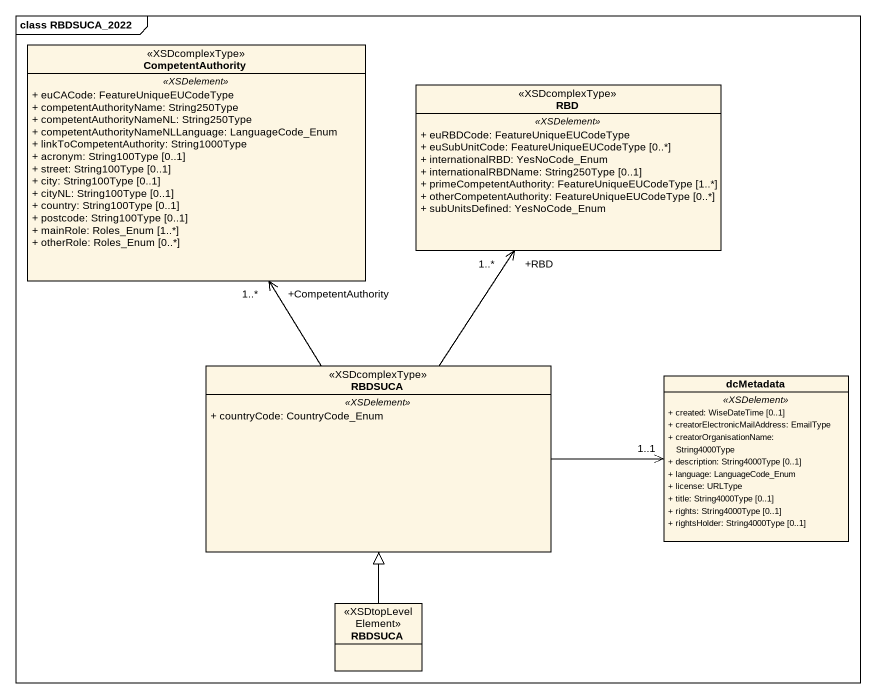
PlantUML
@startuml
mainframe class RBDSUCA_2022
hide circle
hide empty members
skinparam classAttributeIconSize 0
class CompetentAuthority <<XSDcomplexType>> {
  .. <<XSDelement>> ..
  + euCACode: FeatureUniqueEUCodeType
  + competentAuthorityName: String250Type
  + competentAuthorityNameNL: String250Type
  + competentAuthorityNameNLLanguage: LanguageCode_Enum
  + linkToCompetentAuthority: String1000Type
  + acronym: String100Type [0..1]
  + street: String100Type [0..1]
  + city: String100Type [0..1]
  + cityNL: String100Type [0..1]
  + country: String100Type [0..1]
  + postcode: String100Type [0..1]
  + mainRole: Roles_Enum [1..*]
  + otherRole: Roles_Enum [0..*]
}
class RBD <<XSDcomplexType>> {
  .. <<XSDelement>> ..
  + euRBDCode: FeatureUniqueEUCodeType
  + euSubUnitCode: FeatureUniqueEUCodeType [0..*]
  + internationalRBD: YesNoCode_Enum
  + internationalRBDName: String250Type [0..1]
  + primeCompetentAuthority: FeatureUniqueEUCodeType [1..*]
  + otherCompetentAuthority: FeatureUniqueEUCodeType [0..*]
  + subUnitsDefined: YesNoCode_Enum
}
class RBDSUCA <<XSDcomplexType>> {
  .. <<XSDelement>> ..
  + countryCode: CountryCode_Enum
}
class dcMetadata {
  .. <<XSDelement>> ..
  + created: WiseDateTime [0..1]
  + creatorElectronicMailAddress: EmailType
  + creatorOrganisationName: String4000Type
  + description: String4000Type [0..1]
  + language: LanguageCode_Enum
  + license: URLType
  + title: String4000Type [0..1]
  + rights: String4000Type [0..1]
  + rightsHolder: String4000Type [0..1]
}
class "RBDSUCA" as RBDSUCA_2 <<XSDtopLevelElement>>
RBDSUCA -up-> "+CompetentAuthority\n1..*" CompetentAuthority
RBDSUCA -up-> "+RBD\n1..*" RBD
RBDSUCA -right-> "1..1" dcMetadata
RBDSUCA_2 -up-|> RBDSUCA
@enduml
